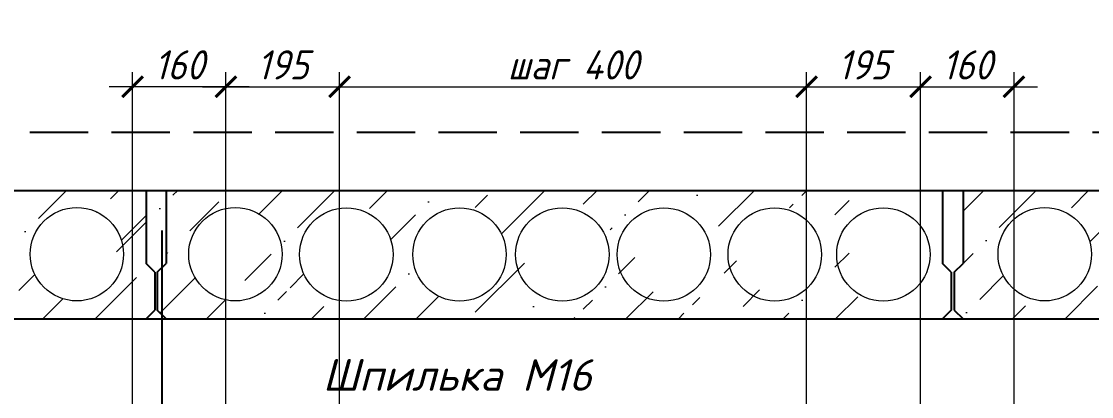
# Model space of a CAD drawing. Header units: millimetres. Extents: x 749182 to 2267578, y 70462 to 311449.
# Drawn here: x 2071783 to 2073616, y 148153 to 148796 of the extents above; entities that cross this region are included whole.
import ezdxf
from ezdxf.enums import TextEntityAlignment as Align

# ---------------------------------------------------------------- set-up
doc = ezdxf.new("R2010")
doc.units = ezdxf.units.MM
doc.linetypes.add('ГОСТ 2.303 4', pattern=[7, 5, -2, 0])
doc.layers.get('Defpoints').update_dxf_attribs({"color": 255})
for name, color, linetype, lineweight in [('1Стены', 252, 'Continuous', 25), ('монолит', 176, 'Continuous', 50), ('размеры', 7, 'Continuous', 9), ('штрих', 8, 'Continuous', 5)]:
    doc.layers.add(name, color=color, linetype=linetype, lineweight=lineweight)
doc.layers.add('CS_UNPLOTTED', color=254, linetype='Continuous', plot=False)
doc.layers.add('Текст', color=7, linetype='Continuous')
doc.styles.add('GOST 2.304_new', font='isocpeur.ttf', dxfattribs={"width": 0.9, "oblique": 15})
doc.styles.add('М2', font='isocpeui.ttf')
doc.dimstyles.new('SPDS', dxfattribs={"dimscale": 25, "dimtxt": 2.5, "dimasz": 1.77, "dimexe": 1.25, "dimexo": 0.625, "dimtad": 1, "dimdec": 0, "dimrnd": 0.001, "dimtxsty": 'GOST 2.304_new', "dimblk": 'ARCHTICK', "dimcen": 2.5, "dimdle": 2, "dimclrt": 256, "dimazin": 2, "dimtfac": 0.75, "dimtdec": 0, "dimtmove": 1, "dimatfit": 3, "dimfxl": 0, "dimtolj": 1, "dimlwd": 9, "dimlwe": 9, "dimarcsym": 0})

# ---------------------------------------------------------------- blocks, each defined once
blk = doc.blocks.new('_ArchTick')
at = {"color": 0, "linetype": 'ByBlock', "const_width": 0.15}
blk.add_lwpolyline([(-0.5, -0.5), (0.5, 0.5)], dxfattribs=at)
blk = doc.blocks.new('*D1676')
at = {"layer": 'Defpoints', "color": 0, "lineweight": 20, "ltscale": 20, "transparency": 16777216}
for p in [(2071973.3, 148684), (2071973.3, 147996.1), (2072133.4, 147756.1)]:
    blk.add_point(p, dxfattribs=at)
at = {"layer": 'размеры', "color": 0, "lineweight": 9, "ltscale": 20, "transparency": 16777216}
for p, q in [((2071973.3, 148008.6), (2071973.3, 148709)), ((2072133.4, 147768.6), (2072133.4, 148709)), ((2072173.4, 148684), (2071933.3, 148684))]:
    blk.add_line(p, q, dxfattribs=at)
at = {"layer": 'размеры', "color": 0, "lineweight": 9, "ltscale": 20, "transparency": 16777216, "xscale": 35.4, "yscale": 35.4, "zscale": 35.4, "rotation": 180}
blk.add_blockref('_ArchTick', (2071973.3, 148684), dxfattribs=at)
at = {"layer": 'размеры', "color": 0, "lineweight": 9, "ltscale": 20, "transparency": 16777216, "xscale": 35.4, "yscale": 35.4, "zscale": 35.4}
blk.add_blockref('_ArchTick', (2072133.4, 148684), dxfattribs=at)
at = {"layer": 'размеры', "ltscale": 20, "transparency": 16777216, "insert": (2072053.4, 148721.5), "char_height": 50, "attachment_point": 5, "style": 'GOST 2.304_new'}
blk.add_mtext('\\A1;160', dxfattribs=at)
blk = doc.blocks.new('*D1677')
at = {"layer": 'Defpoints', "color": 0, "lineweight": 20, "ltscale": 20, "transparency": 16777216}
for p in [(2073483.4, 148684), (2073323.4, 147996.1), (2073483.4, 147996.1)]:
    blk.add_point(p, dxfattribs=at)
at = {"layer": 'размеры', "color": 0, "lineweight": 9, "ltscale": 20, "transparency": 16777216}
for p, q in [((2073323.4, 148008.6), (2073323.4, 148709)), ((2073483.4, 148008.6), (2073483.4, 148709)), ((2073283.4, 148684), (2073523.4, 148684))]:
    blk.add_line(p, q, dxfattribs=at)
at = {"layer": 'размеры', "color": 0, "lineweight": 9, "ltscale": 20, "transparency": 16777216, "xscale": 35.4, "yscale": 35.4, "zscale": 35.4, "rotation": 180}
blk.add_blockref('_ArchTick', (2073323.4, 148684), dxfattribs=at)
at = {"layer": 'размеры', "color": 0, "lineweight": 9, "ltscale": 20, "transparency": 16777216, "xscale": 35.4, "yscale": 35.4, "zscale": 35.4}
blk.add_blockref('_ArchTick', (2073483.4, 148684), dxfattribs=at)
at = {"layer": 'размеры', "ltscale": 20, "transparency": 16777216, "insert": (2073403.4, 148721.5), "char_height": 50, "attachment_point": 5, "style": 'GOST 2.304_new'}
blk.add_mtext('\\A1;160', dxfattribs=at)
blk = doc.blocks.new('*D1672')
at = {"layer": 'Defpoints', "color": 0, "lineweight": 20, "ltscale": 20, "transparency": 16777216}
for p in [(2072328.2, 148684), (2072133.4, 148606.3), (2072328.2, 147876.1)]:
    blk.add_point(p, dxfattribs=at)
at = {"layer": 'размеры', "color": 0, "lineweight": 9, "ltscale": 20, "transparency": 16777216}
for p, q in [((2072133.4, 148618.8), (2072133.4, 148709)), ((2072328.2, 147888.6), (2072328.2, 148709)), ((2072093.4, 148684), (2072368.2, 148684))]:
    blk.add_line(p, q, dxfattribs=at)
at = {"layer": 'размеры', "color": 0, "lineweight": 9, "ltscale": 20, "transparency": 16777216, "xscale": 35.4, "yscale": 35.4, "zscale": 35.4, "rotation": 180}
blk.add_blockref('_ArchTick', (2072133.4, 148684), dxfattribs=at)
at = {"layer": 'размеры', "color": 0, "lineweight": 9, "ltscale": 20, "transparency": 16777216, "xscale": 35.4, "yscale": 35.4, "zscale": 35.4}
blk.add_blockref('_ArchTick', (2072328.2, 148684), dxfattribs=at)
at = {"layer": 'размеры', "ltscale": 20, "transparency": 16777216, "insert": (2072230.8, 148721.5), "char_height": 50, "attachment_point": 5, "style": 'GOST 2.304_new'}
blk.add_mtext('\\A1;195', dxfattribs=at)
blk = doc.blocks.new('*D1673')
at = {"layer": 'Defpoints', "color": 0, "lineweight": 20, "ltscale": 20, "transparency": 16777216}
for p in [(2073323.4, 148684), (2073323.4, 148365.5), (2073128.2, 147876.1)]:
    blk.add_point(p, dxfattribs=at)
at = {"layer": 'размеры', "color": 0, "lineweight": 9, "ltscale": 20, "transparency": 16777216}
for p, q in [((2073128.2, 147888.6), (2073128.2, 148709)), ((2073323.4, 148378), (2073323.4, 148709)), ((2073088.2, 148684), (2073363.4, 148684))]:
    blk.add_line(p, q, dxfattribs=at)
at = {"layer": 'размеры', "color": 0, "lineweight": 9, "ltscale": 20, "transparency": 16777216, "xscale": 35.4, "yscale": 35.4, "zscale": 35.4, "rotation": 180}
blk.add_blockref('_ArchTick', (2073128.2, 148684), dxfattribs=at)
at = {"layer": 'размеры', "color": 0, "lineweight": 9, "ltscale": 20, "transparency": 16777216, "xscale": 35.4, "yscale": 35.4, "zscale": 35.4}
blk.add_blockref('_ArchTick', (2073323.4, 148684), dxfattribs=at)
at = {"layer": 'размеры', "ltscale": 20, "transparency": 16777216, "insert": (2073225.8, 148721.5), "char_height": 50, "attachment_point": 5, "style": 'GOST 2.304_new'}
blk.add_mtext('\\A1;195', dxfattribs=at)
blk = doc.blocks.new('*D1674')
at = {"layer": 'Defpoints', "color": 0, "lineweight": 20, "ltscale": 20, "transparency": 16777216}
for p in [(2073128.2, 148684), (2072328.2, 148630.8), (2073128.2, 148559.3)]:
    blk.add_point(p, dxfattribs=at)
at = {"layer": 'размеры', "color": 0, "lineweight": 9, "ltscale": 20, "transparency": 16777216}
for p, q in [((2072328.2, 148643.3), (2072328.2, 148709)), ((2073128.2, 148571.8), (2073128.2, 148709)), ((2072288.2, 148684), (2073168.2, 148684))]:
    blk.add_line(p, q, dxfattribs=at)
at = {"layer": 'размеры', "color": 0, "lineweight": 9, "ltscale": 20, "transparency": 16777216, "xscale": 35.4, "yscale": 35.4, "zscale": 35.4, "rotation": 180}
blk.add_blockref('_ArchTick', (2072328.2, 148684), dxfattribs=at)
at = {"layer": 'размеры', "color": 0, "lineweight": 9, "ltscale": 20, "transparency": 16777216, "xscale": 35.4, "yscale": 35.4, "zscale": 35.4}
blk.add_blockref('_ArchTick', (2073128.2, 148684), dxfattribs=at)
at = {"layer": 'размеры', "ltscale": 20, "transparency": 16777216, "insert": (2072728.2, 148721.5), "char_height": 50, "attachment_point": 5, "style": 'GOST 2.304_new'}
blk.add_mtext('\\A1;шаг 400', dxfattribs=at)

msp = doc.modelspace()

# ---------------------------------------------------------------- hatches: boundary and pattern name
at = {"layer": 'штрих', "ltscale": 100}
h = msp.add_hatch(dxfattribs=at)
h.set_pattern_fill('ANSI36', color=256, scale=20)
h.set_pattern_definition([(45, (-39860977.59, -1290560.625), (33.67596045, 123.47852166), [158.75, -31.75, 0, -31.75])])
edge = h.paths.add_edge_path(flags=16)
edge.add_arc((2071688.07, 148396.5668), 80, 0, 360)
h.paths.add_polyline_path([(2071736.5286, 148453.4473), (2071699.4545, 148463.3813), (2071699.4545, 148497.8188), (2071736.5286, 148487.8848)], flags=16)
edge = h.paths.add_edge_path(flags=16)
edge.add_arc((2071878.0686, 148397.0304), 80, 0, 360)
h.paths.add_polyline_path([(2071874.9263, 148398.5991), (2071885.6566, 148438.6452), (2071942.0316, 148438.6452), (2071931.3013, 148398.5991)], flags=0)
h.paths.add_polyline_path([(2071808.1673, 148291.8341), (2071770.0577, 148302.0455), (2071770.0577, 148337.415), (2071808.1673, 148327.2035)], flags=16)
h.paths.add_polyline_path([(2071518.6243, 148317.5606), (2071518.8114, 148475.0853), (2071518.8335, 148493.616), (2071518.836, 148506.2668), (2071518.5235, 148286.2668), (2071518.5871, 148286.2605)])
h.paths.add_polyline_path([(2071521.9758, 148506.2668), (2071996.8467, 148506.2668), (2071996.8467, 148381.2668), (2072011.8467, 148366.2668), (2072011.8467, 148301.2668), (2071996.8467, 148286.2668), (2071521.6633, 148286.2668)])
h = msp.add_hatch(dxfattribs=at)
h.set_pattern_fill('ANSI36', color=256, scale=20)
h.set_pattern_definition([(45, (-40513027.915, -1275029.707), (33.67596045, 123.47852166), [158.75, -31.75, 0, -31.75])])
edge = h.paths.add_edge_path()
edge.add_arc((2072533.5473, 148396.5668), 80, 81.1347703, 180, ccw=False)
edge.add_line((2072545.8762, 148475.6111), (2072545.8762, 148506.2668))
edge.add_line((2072545.8762, 148506.2668), (2072362.6803, 148506.2668))
edge.add_line((2072362.6803, 148506.2668), (2072362.6803, 148473.1803))
edge.add_arc((2072339.6505, 148396.5668), 80, 0, 73.2693525, ccw=False)
edge.add_arc((2072339.6505, 148396.5668), 80, -73.2693525, 0, ccw=False)
edge.add_line((2072362.6803, 148319.9533), (2072362.6803, 148286.2668))
edge.add_line((2072362.6803, 148286.2668), (2072545.8762, 148286.2668))
edge.add_line((2072545.8762, 148286.2668), (2072545.8762, 148317.5225))
edge.add_arc((2072533.5473, 148396.5668), 80, 180, 278.8652297, ccw=False)
edge = h.paths.add_edge_path()
edge.add_line((2072347.9803, 148476.1319), (2072347.9803, 148506.2668))
edge.add_line((2072347.9803, 148506.2668), (2072030.8738, 148506.2668))
edge.add_line((2072030.8738, 148506.2668), (2072030.8738, 148381.2668))
edge.add_line((2072030.8738, 148381.2668), (2072015.8738, 148366.2668))
edge.add_line((2072015.8738, 148366.2668), (2072015.8738, 148301.2668))
edge.add_line((2072015.8738, 148301.2668), (2072030.8738, 148286.2668))
edge.add_line((2072030.8738, 148286.2668), (2072347.9803, 148286.2668))
edge.add_line((2072347.9803, 148286.2668), (2072347.9803, 148317.0016))
edge.add_arc((2072339.6505, 148396.5668), 80, 180, 275.9766307, ccw=False)
edge.add_arc((2072339.6505, 148396.5668), 80, 84.0233693, 180, ccw=False)
edge = h.paths.add_edge_path(flags=16)
edge.add_arc((2072149.6518, 148397.0304), 80, 0, 360)
edge = h.paths.add_edge_path()
edge.add_arc((2072723.5473, 148396.5668), 80, 84.7261528, 128.9742781, ccw=False)
edge.add_line((2072730.9006, 148476.2281), (2072730.9006, 148506.2668))
edge.add_line((2072730.9006, 148506.2668), (2072560.5762, 148506.2668))
edge.add_line((2072560.5762, 148506.2668), (2072560.5762, 148471.8625))
edge.add_arc((2072533.5473, 148396.5668), 80, 46.9403379, 70.2534035, ccw=False)
edge.add_arc((2072631.0177, 148449.6441), 43.1853, 12.1875746, 172.8513576, ccw=False)
edge = h.paths.add_edge_path()
edge.add_arc((2072533.5473, 148396.5668), 80, 0, 46.9403379, ccw=False)
edge.add_arc((2072533.5473, 148396.5668), 80, 313.0596621, 360, ccw=False)
edge.add_arc((2072631.0177, 148343.4895), 43.1853, 187.1486424, 347.8124254)
edge.add_arc((2072723.5473, 148396.5668), 80, 180, 231.0257219, ccw=False)
edge.add_arc((2072723.5473, 148396.5668), 80, 128.9742781, 180, ccw=False)
edge.add_arc((2072631.0177, 148449.6441), 43.1853, 12.1875746, 172.8513576)
edge = h.paths.add_edge_path()
edge.add_arc((2072533.5473, 148396.5668), 80, 289.7465965, 313.0596621, ccw=False)
edge.add_line((2072560.5762, 148321.2711), (2072560.5762, 148286.2668))
edge.add_line((2072560.5762, 148286.2668), (2072730.9006, 148286.2668))
edge.add_line((2072730.9006, 148286.2668), (2072730.9006, 148316.9054))
edge.add_arc((2072723.5473, 148396.5668), 80, 231.0257219, 275.2738472, ccw=False)
edge.add_arc((2072631.0177, 148343.4895), 43.1853, 187.1486424, 347.8124254, ccw=False)
edge = h.paths.add_edge_path()
edge.add_arc((2072913.5473, 148396.5668), 80, 86.7671539, 180, ccw=False)
edge.add_line((2072918.0588, 148476.4395), (2072918.0588, 148506.2668))
edge.add_line((2072918.0588, 148506.2668), (2072745.6006, 148506.2668))
edge.add_line((2072745.6006, 148506.2668), (2072745.6006, 148473.4671))
edge.add_arc((2072723.5473, 148396.5668), 80, 0, 73.998288, ccw=False)
edge.add_arc((2072723.5473, 148396.5668), 80, -73.998288, 0, ccw=False)
edge.add_line((2072745.6006, 148319.6665), (2072745.6006, 148286.2668))
edge.add_line((2072745.6006, 148286.2668), (2072918.0588, 148286.2668))
edge.add_line((2072918.0588, 148286.2668), (2072918.0588, 148316.6941))
edge.add_arc((2072913.5473, 148396.5668), 80, 180, 273.2328461, ccw=False)
edge = h.paths.add_edge_path()
edge.add_line((2072932.7588, 148506.2668), (2072932.7588, 148474.2258))
edge.add_arc((2072913.5473, 148396.5668), 80, 0, 76.1049679, ccw=False)
edge.add_arc((2072913.5473, 148396.5668), 80, -76.1049679, 0, ccw=False)
edge.add_line((2072932.7588, 148318.9078), (2072932.7588, 148286.2668))
edge.add_line((2072932.7588, 148286.2668), (2073105.2171, 148286.2668))
edge.add_line((2073105.2171, 148286.2668), (2073105.2171, 148316.7607))
edge.add_arc((2073099.6505, 148396.5668), 80, 180, 273.9899769, ccw=False)
edge.add_arc((2073099.6505, 148396.5668), 80, 86.0100231, 180, ccw=False)
edge.add_line((2073105.2171, 148476.3729), (2073105.2171, 148506.2668))
edge.add_line((2073105.2171, 148506.2668), (2072932.7588, 148506.2668))
edge = h.paths.add_edge_path()
edge.add_arc((2073099.6505, 148396.5668), 80, -75.3252314, 0, ccw=False)
edge.add_line((2073119.9171, 148319.1764), (2073119.9171, 148286.2668))
edge.add_line((2073119.9171, 148286.2668), (2073200.8738, 148286.2668))
edge.add_line((2073200.8738, 148286.2668), (2073215.8738, 148301.2668))
edge.add_line((2073215.8738, 148301.2668), (2073215.8738, 148366.2668))
edge.add_line((2073215.8738, 148366.2668), (2073200.8738, 148381.2668))
edge.add_line((2073200.8738, 148381.2668), (2073200.8738, 148506.2668))
edge.add_line((2073200.8738, 148506.2668), (2073119.9171, 148506.2668))
edge.add_line((2073119.9171, 148506.2668), (2073119.9171, 148473.9571))
edge.add_arc((2073099.6505, 148396.5668), 80, 0, 75.3252314, ccw=False)
h.paths.add_polyline_path([(2072160.8844, 148333.305), (2072241.7484, 148333.305), (2072263.209, 148413.3972), (2072182.3451, 148413.3972)], flags=17)
h.paths.add_polyline_path([(2071945.3618, 148399.7803), (2072061.4868, 148399.7803), (2072082.3925, 148477.8015), (2071966.2675, 148477.8015)])
h.paths.add_polyline_path([(2072870.4263, 148286.2668), (2072842.6589, 148286.2668), (2072802.7687, 148286.2668), (2072766.4397, 148287.2817)], flags=17)
at = {"layer": 'штрих', "lineweight": 20}
h = msp.add_hatch(dxfattribs=at)
h.set_pattern_fill('ANSI36', color=256, scale=20)
h.set_pattern_definition([(45, (680.35, -57519.22), (33.6759605, 123.4785217), [158.75, -31.75, 0, -31.75])])
h.paths.add_polyline_path([(2074020.2224, 148506.2668), (2073396.1555, 148506.2668), (2073396.1555, 148381.2668), (2073381.1555, 148366.2668), (2073381.1555, 148301.2668), (2073396.1555, 148286.2668), (2074085.2928, 148286.2668), (2074085.2551, 148316.5674, -1.002795937), (2074085.056, 148476.5667), (2074085.019, 148506.2668), (2074020.2224, 148506.2668), (2073964.2684, 148436.4727, -0.131307255), (2073974.9322, 148396.5668, -1), (2073814.9322, 148396.5668, -0.767866325), (2073964.2684, 148436.4727)])
h.paths.add_polyline_path([(2073784.9322, 148396.5668, -1), (2073624.9322, 148396.5668, -1)], flags=16)
h.paths.add_polyline_path([(2073616.0488, 148397.0304, -1), (2073456.0488, 148397.0304, -1)], flags=16)

# ---------------------------------------------------------------- linework, layer by layer
at = {"layer": '1Стены', "color": 6, "linetype": 'ГОСТ 2.303 4', "ltscale": 20}
msp.add_line((2071517.6028, 148606.2668), (2074093.4117, 148606.2668), dxfattribs=at)
at = {"layer": 'CS_UNPLOTTED', "ltscale": 20}
msp.add_line((2072023.3484, 148437.9746), (2072023.3484, 145522.9586), dxfattribs=at)
at = {"layer": 'монолит', "lineweight": 25, "ltscale": 100}
for p, q in [((2071521.9758, 148506.2668), (2074083.5615, 148506.2668)), ((2071521.9758, 148506.2668), (2074085.6603, 148506.2668)), ((2071521.6633, 148286.2668), (2074083.874, 148286.2668)), ((2071521.6633, 148286.2668), (2074085.2928, 148286.2668))]:
    msp.add_line(p, q, dxfattribs=at)
at = {"layer": 'Текст', "ltscale": 10}
for p, q in [((2071996.8467, 148506.2668), (2071996.8467, 148381.2668)), ((2072030.8738, 148506.2668), (2072030.8738, 148381.2668)), ((2073360.8738, 148506.2668), (2073360.8738, 148381.2668)), ((2073396.1555, 148506.2668), (2073396.1555, 148381.2668)), ((2072011.8467, 148366.2668), (2071996.8467, 148381.2668)), ((2072011.8467, 148366.2668), (2072011.8467, 148301.2668)), ((2072015.8738, 148366.2668), (2072030.8738, 148381.2668)), ((2072015.8738, 148366.2668), (2072015.8738, 148301.2668)), ((2073375.8738, 148366.2668), (2073360.8738, 148381.2668)), ((2073375.8738, 148366.2668), (2073375.8738, 148301.2668)), ((2073381.1555, 148366.2668), (2073396.1555, 148381.2668)), ((2073381.1555, 148366.2668), (2073381.1555, 148301.2668)), ((2071996.8467, 148286.2668), (2072011.8467, 148301.2668)), ((2072030.8738, 148286.2668), (2072015.8738, 148301.2668)), ((2073375.8738, 148301.2668), (2073360.8738, 148286.2668)), ((2073381.1555, 148301.2668), (2073396.1555, 148286.2668))]:
    msp.add_line(p, q, dxfattribs=at)
at = {"layer": 'штрих', "ltscale": 100}
for centre in [(2071878.0686, 148397.0304), (2072149.6518, 148397.0304), (2072339.6505, 148396.5668), (2072533.5473, 148396.5668), (2072709.6977, 148396.5668), (2072883.5473, 148396.5668), (2073073.5473, 148396.5668), (2073259.6505, 148396.5668), (2073536.0488, 148397.0304)]:
    msp.add_circle(centre, 80, dxfattribs=at)

# ---------------------------------------------------------------- texts
at = {"layer": 'Текст', "ltscale": 20, "style": 'М2'}
msp.add_text('Шпилька М16', height=54, dxfattribs=at).set_placement((2072529.5672, 148163.0325), align=Align.CENTER)

# ---------------------------------------------------------------- dimensions: what is measured, and where the dimension line sits
at = {"layer": 'размеры', "ltscale": 20}
dim = msp.add_linear_dim(base=(2073128.2274, 148683.9781), p1=(2072328.1819, 148630.8158), p2=(2073128.2274, 148559.2728), text='шаг 400', dimstyle='SPDS', override={"dimscale": 20, "dimfxl": 1.25, "dimtfill": 0, "dimarcsym": 1}, dxfattribs=at)
dim.commit()
dim.dimension.update_dxf_attribs({"geometry": '*D1674', "text_midpoint": (2072728.2046, 148721.4781)})
for base, p1, p2, picture, middle in [((2071973.3484, 148683.9781), (2072133.3533, 147756.1262), (2071973.3484, 147996.1262), '*D1676', (2072053.3509, 148721.4781)), ((2072328.1819, 148683.9781), (2072133.3533, 148606.2668), (2072328.1819, 147876.1262), '*D1672', (2072230.7676, 148721.4781)), ((2073323.3582, 148683.9781), (2073128.2274, 147876.1262), (2073323.3582, 148365.4584), '*D1673', (2073225.7928, 148721.4781)), ((2073483.3582, 148683.9781), (2073323.3582, 147996.1262), (2073483.3582, 147996.1262), '*D1677', (2073403.3582, 148721.4781))]:
    dim = msp.add_linear_dim(base=base, p1=p1, p2=p2, dimstyle='SPDS', override={"dimscale": 20, "dimfxl": 1.25, "dimtfill": 0, "dimarcsym": 1}, dxfattribs=at)
    dim.commit()
    dim.dimension.update_dxf_attribs({"geometry": picture, "text_midpoint": middle})

doc.saveas('drawing.dxf')
